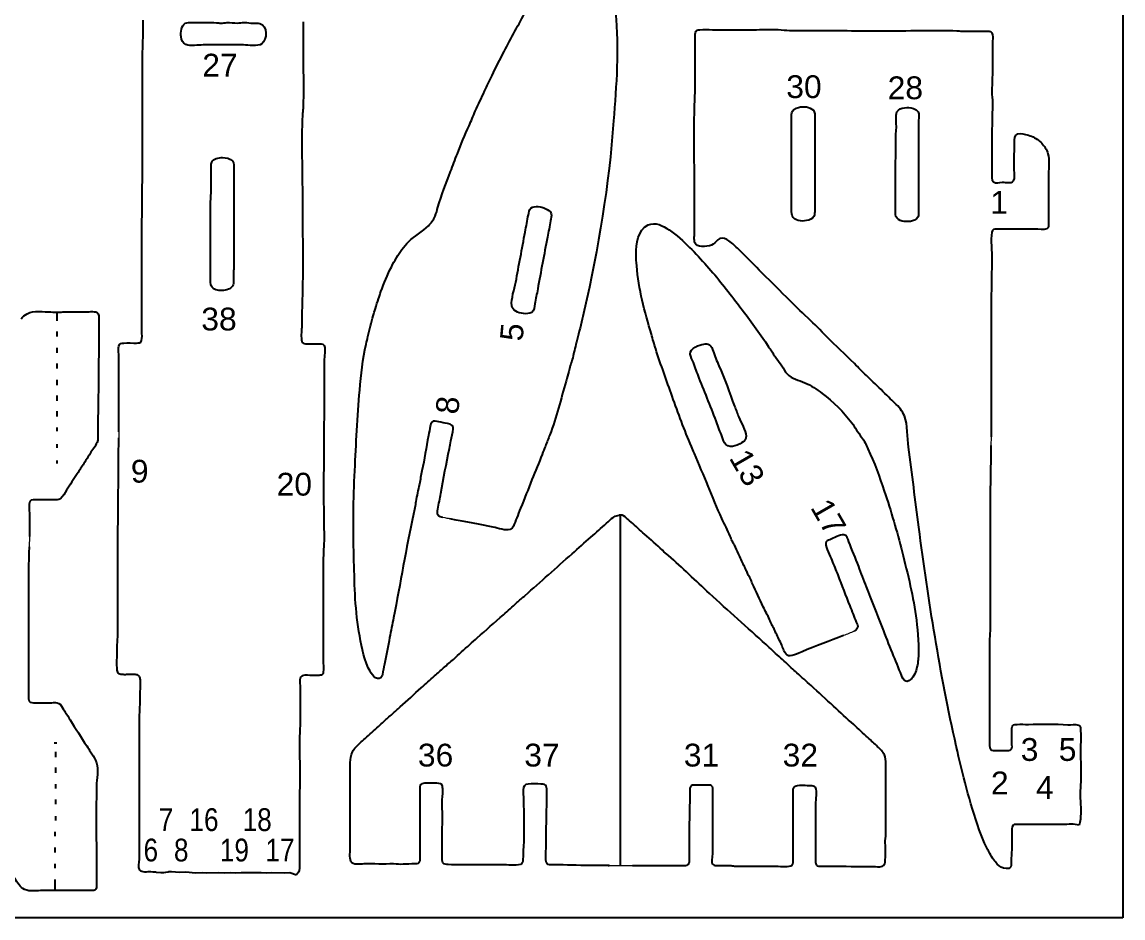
# Model space of a CAD drawing. Header units: millimetres. Extents: x 0 to 300, y 0 to 230.
# Drawn here: x 155.1 to 300, y 0 to 117.9 of the extents above; entities that cross this region are included whole.
import ezdxf
from ezdxf.enums import TextEntityAlignment as Align

# ---------------------------------------------------------------- set-up
doc = ezdxf.new("R2010")
doc.units = ezdxf.units.MM
doc.layers.add('Cut', color=7, linetype='Continuous', true_color=0xffffff)
for name, color, linetype, lineweight, true_color in [('Linen', 2, 'Continuous', 25, 0xffff00), ('Stege', 5, 'Continuous', 20, 0x0000ff), ('Text', 1, 'Continuous', 25, 0xff0000)]:
    doc.layers.add(name, color=color, linetype=linetype, lineweight=lineweight, true_color=true_color)
doc.styles.add('textstyle40', font='')
doc.styles.add('textstyle41', font='')
doc.styles.add('textstyle42', font='')
doc.styles.add('textstyle43', font='')
doc.styles.add('textstyle45', font='')
doc.styles.add('textstyle48', font='')
doc.styles.add('textstyle50', font='')
doc.styles.add('textstyle51', font='')
doc.styles.add('textstyle53', font='')
doc.styles.add('textstyle58', font='')
doc.styles.add('textstyle60', font='')
doc.styles.add('textstyle61', font='')
doc.styles.add('textstyle62', font='')
doc.styles.add('textstyle63', font='')
doc.styles.add('textstyle64', font='')
doc.styles.add('textstyle65', font='')
doc.styles.add('textstyle66', font='')
doc.styles.add('textstyle67', font='')
doc.styles.add('textstyle72', font='')
doc.styles.add('textstyle73', font='')
doc.styles.add('textstyle74', font='')
doc.styles.add('textstyle75', font='')
doc.styles.add('textstyle76', font='')
doc.styles.add('textstyle77', font='')
doc.styles.add('textstyle78', font='')
doc.styles.add('textstyle79', font='')
doc.styles.get('textstyle40').set_extended_font_data('Arial Narrow')
doc.styles.get('textstyle41').set_extended_font_data('Arial Narrow')
doc.styles.get('textstyle42').set_extended_font_data('Arial Narrow')
doc.styles.get('textstyle43').set_extended_font_data('Arial Narrow')
doc.styles.get('textstyle45').set_extended_font_data('Arial')
doc.styles.get('textstyle48').set_extended_font_data('Arial Narrow')
doc.styles.get('textstyle50').set_extended_font_data('Arial Narrow')
doc.styles.get('textstyle51').set_extended_font_data('Arial Narrow')
doc.styles.get('textstyle53').set_extended_font_data('Arial')
doc.styles.get('textstyle58').set_extended_font_data('Arial')
doc.styles.get('textstyle60').set_extended_font_data('Arial')
doc.styles.get('textstyle61').set_extended_font_data('Arial')
doc.styles.get('textstyle62').set_extended_font_data('Arial')
doc.styles.get('textstyle63').set_extended_font_data('Arial')
doc.styles.get('textstyle64').set_extended_font_data('Arial')
doc.styles.get('textstyle65').set_extended_font_data('Arial')
doc.styles.get('textstyle66').set_extended_font_data('Arial')
doc.styles.get('textstyle67').set_extended_font_data('Arial')
doc.styles.get('textstyle72').set_extended_font_data('Arial')
doc.styles.get('textstyle73').set_extended_font_data('Arial')
doc.styles.get('textstyle74').set_extended_font_data('Arial')
doc.styles.get('textstyle75').set_extended_font_data('Arial')
doc.styles.get('textstyle76').set_extended_font_data('Arial')
doc.styles.get('textstyle77').set_extended_font_data('Arial')
doc.styles.get('textstyle78').set_extended_font_data('Arial')
doc.styles.get('textstyle79').set_extended_font_data('Arial')

msp = doc.modelspace()

# ---------------------------------------------------------------- linework, layer by layer
at = {"layer": 'Cut'}
for p, q in [((300, 230), (300, 0)), ((233.83, 53.08), (233.84, 6.81)), ((272.03, 31.37), (271.8, 31.22)), ((300, 0), (0, 0))]:
    msp.add_line(p, q, dxfattribs=at)
for points in [[(177.47, 117.83), (179.24, 117.83)], [(192.12, 117.93), (192.12, 113.11)], [(245.98, 116.89), (251.78, 116.89)], [(184.25, 114.88), (178.95, 114.88)], [(170.98, 103.58), (170.98, 112.42)], [(256.4, 93.49), (256.4, 95.76), (256.4, 103.32), (256.4, 105.29)], [(259.44, 104.99), (259.44, 102.73)], [(273.11, 104.99), (273.11, 102.83), (273.11, 95.17)], [(282.74, 101.55), (282.74, 98.02)], [(182.98, 98.56), (182.98, 96.3), (182.98, 91.09)], [(290.21, 97.92), (290.21, 93)], [(243.62, 90.15), (243.62, 94.18)], [(270.06, 93.4), (270.06, 95.56)], [(179.93, 84.11), (179.93, 86.28), (179.93, 93.45)], [(170.89, 77.23), (170.89, 79.59), (170.89, 88.73)], [(165.21, 78.66), (165.21, 75.72)], [(167.84, 63.96), (167.84, 72.02), (167.84, 74.19)], [(194.87, 73.01), (194.87, 68.19)], [(282.54, 55.46), (282.54, 45.14)], [(159.23, 55.02), (157.17, 55.02)], [(167.74, 43.32), (167.74, 48.24)], [(194.77, 47.35), (194.77, 36.93)], [(282.44, 36.39), (282.44, 26.66), (282.44, 23.32)], [(198.32, 9.37), (198.32, 13.89), (198.32, 19)], [(268.79, 14.38), (268.79, 19.1)], [(245.99, 16.55), (245.99, 14.97), (245.99, 9.37)], [(207.46, 15.27), (207.46, 9.37)], [(256.6, 9.08), (256.6, 15.47)], [(259.55, 14.97), (259.55, 9.47)], [(191.63, 12.07), (191.63, 8.14)], [(291.98, 12.31), (287.75, 12.31)], [(175.31, 6.07), (175.8, 6.02), (176.68, 6.07), (177.96, 5.96), (178.85, 5.97), (179.44, 5.96), (181.01, 5.97), (181.8, 5.96), (182.58, 5.97), (183.27, 5.96), (183.96, 5.97), (184.84, 5.97), (186.61, 5.97), (187.3, 5.96), (187.89, 5.97), (189.66, 5.96), (190.35, 5.97), (191.23, 5.68)], [(218.27, 7.01), (212.96, 7.01)], [(235.44, 6.91), (240.68, 6.91)]]:
    msp.add_lwpolyline(points, dxfattribs=at)
for points in [[(218.56, 114.03), (219.48, 115.8), (220.46, 117.57), (221.45, 119.33)], [(233.21, 119.1), (233.71, 114.43), (233.32, 109.56), (232.97, 104.89)], [(170.98, 112.42), (170.98, 114.33), (171.08, 116.22), (171.08, 118.12)], [(176.06, 115.96), (175.96, 116.51), (176.06, 117.43), (176.6, 117.73)], [(176.6, 117.73), (176.85, 117.87), (177.19, 117.83), (177.47, 117.83)], [(179.24, 117.83), (179.71, 117.83), (180.26, 117.85), (180.71, 117.81)], [(180.71, 117.81), (180.92, 117.79), (181.1, 117.75), (181.3, 117.74)], [(181.3, 117.74), (181.57, 117.73), (181.82, 117.8), (182.09, 117.82)], [(182.09, 117.82), (182.56, 117.85), (183, 117.76), (183.47, 117.76)], [(183.47, 117.76), (183.76, 117.76), (184.05, 117.83), (184.35, 117.83)], [(184.35, 117.83), (184.88, 117.83), (185.08, 117.74), (185.53, 117.73)], [(185.53, 117.73), (185.79, 117.72), (186.15, 117.77), (186.41, 117.7)], [(186.41, 117.7), (187.45, 117.43), (187.4, 115.6), (186.68, 115.04)], [(176.69, 114.94), (176.26, 115.1), (176.13, 115.55), (176.06, 115.96)], [(243.72, 115.22), (243.72, 115.57), (243.58, 116.56), (243.87, 116.79)], [(243.87, 116.79), (244, 116.88), (244.15, 116.88), (244.31, 116.89)], [(244.31, 116.89), (244.84, 116.91), (245.43, 116.89), (245.98, 116.89)], [(251.78, 116.89), (252.82, 116.89), (253.99, 116.97), (255.02, 116.87)], [(255.02, 116.87), (255.54, 116.82), (255.99, 116.79), (256.49, 116.79)], [(256.49, 116.79), (256.97, 116.79), (257.43, 116.79), (257.87, 116.79)], [(257.87, 116.79), (258.22, 116.79), (258.51, 116.79), (258.85, 116.79)], [(258.85, 116.79), (259.12, 116.79), (259.37, 116.79), (259.64, 116.79)], [(259.64, 116.79), (262.72, 116.79), (265.81, 116.72), (268.88, 116.72)], [(268.88, 116.72), (270.57, 116.72), (272.29, 116.79), (273.99, 116.79)], [(273.99, 116.79), (275.33, 116.79), (276.8, 116.78), (278.12, 116.75)], [(278.12, 116.75), (278.36, 116.74), (278.56, 116.7), (278.81, 116.69)], [(278.81, 116.69), (279.08, 116.69), (279.33, 116.69), (279.59, 116.69)], [(279.59, 116.69), (279.92, 116.69), (280.25, 116.69), (280.58, 116.69)], [(280.58, 116.69), (280.91, 116.69), (281.16, 116.69), (281.46, 116.69)], [(281.46, 116.69), (281.71, 116.69), (282, 116.71), (282.25, 116.69)], [(282.25, 116.69), (282.43, 116.67), (282.61, 116.65), (282.74, 116.46)], [(282.74, 116.46), (282.94, 116.16), (282.84, 115.8), (282.84, 115.41)], [(178.95, 114.88), (178.29, 114.88), (177.3, 114.7), (176.69, 114.94)], [(186.68, 115.04), (186.16, 114.63), (184.88, 114.88), (184.25, 114.88)], [(243.72, 110.6), (243.72, 112.14), (243.72, 113.68), (243.72, 115.22)], [(282.84, 115.41), (282.84, 114.4), (282.84, 113.34), (282.84, 112.37)], [(192.12, 113.11), (192.12, 110.92), (192.21, 108.7), (192.11, 106.52)], [(216.97, 110.85), (217.47, 111.9), (218.02, 112.98), (218.56, 114.03)], [(282.84, 112.37), (282.84, 111.19), (282.77, 109.91), (282.74, 108.73)], [(215.99, 108.78), (216.3, 109.49), (216.65, 110.16), (216.97, 110.85)], [(243.72, 109.71), (243.72, 110.01), (243.72, 110.3), (243.72, 110.6)], [(214.77, 106.17), (215.16, 107.06), (215.59, 107.91), (215.99, 108.78)], [(243.62, 106.67), (243.65, 107.69), (243.71, 108.7), (243.72, 109.71)], [(282.74, 108.73), (282.73, 108.23), (282.84, 107.75), (282.83, 107.26)], [(282.83, 107.26), (282.79, 105.36), (282.74, 103.46), (282.74, 101.55)], [(192.11, 106.52), (192.1, 106.23), (192.04, 105.94), (192.02, 105.64)], [(213.94, 104.23), (214.23, 104.87), (214.48, 105.52), (214.77, 106.17)], [(243.62, 94.18), (243.62, 98.34), (243.52, 102.51), (243.62, 106.67)], [(256.4, 105.29), (256.4, 105.57), (256.35, 105.91), (256.5, 106.16)], [(256.5, 106.16), (256.7, 106.51), (257.2, 106.65), (257.58, 106.72)], [(257.58, 106.72), (258.14, 106.82), (259.14, 106.69), (259.38, 106.07)], [(259.38, 106.07), (259.51, 105.76), (259.44, 105.33), (259.44, 104.99)], [(270.16, 105.19), (270.16, 105.48), (270.12, 105.81), (270.26, 106.07)], [(270.26, 106.07), (270.45, 106.43), (270.86, 106.55), (271.24, 106.62)], [(271.24, 106.62), (271.64, 106.69), (272.03, 106.65), (272.42, 106.52)], [(272.42, 106.52), (272.67, 106.44), (272.93, 106.32), (273.05, 106.06)], [(273.05, 106.06), (273.18, 105.75), (273.11, 105.32), (273.11, 104.99)], [(192.02, 105.64), (191.86, 101.99), (192.02, 98.29), (192.02, 94.63)], [(232.97, 104.89), (232.35, 96.51), (230.98, 88.12), (229.1, 79.95)], [(270.13, 103.23), (270.21, 103.87), (270.16, 104.54), (270.16, 105.19)], [(170.98, 101.51), (170.98, 102.2), (170.98, 102.89), (170.98, 103.58)], [(212.41, 100.57), (212.89, 101.79), (213.39, 103.03), (213.94, 104.23)], [(270.13, 101.75), (270.15, 102.26), (270.07, 102.72), (270.13, 103.23)], [(285.73, 101.75), (285.74, 102.15), (285.62, 102.64), (285.88, 102.99)], [(285.88, 102.99), (286.16, 103.36), (286.78, 103.17), (287.16, 103.1)], [(287.16, 103.1), (287.73, 102.99), (288.26, 102.78), (288.73, 102.45)], [(170.98, 100.72), (170.98, 100.99), (170.98, 101.25), (170.98, 101.51)], [(259.44, 102.73), (259.44, 100.18), (259.44, 97.61), (259.44, 95.07)], [(270.06, 95.56), (270.06, 97.62), (270.08, 99.69), (270.13, 101.75)], [(285.69, 98.41), (285.69, 99.52), (285.69, 100.64), (285.73, 101.75)], [(288.73, 102.45), (289.16, 102.14), (289.49, 101.78), (289.76, 101.36)], [(170.89, 88.73), (170.89, 92.74), (170.98, 96.75), (170.98, 100.72)], [(180.09, 99.44), (180.29, 99.94), (181.02, 100.06), (181.5, 100.06)], [(181.5, 100.06), (181.93, 100.07), (182.53, 99.95), (182.82, 99.61)], [(211.96, 99.39), (212.11, 99.79), (212.25, 100.17), (212.41, 100.57)], [(289.76, 101.36), (289.92, 101.11), (290.04, 100.85), (290.12, 100.57)], [(290.12, 100.57), (290.34, 99.75), (290.21, 98.77), (290.21, 97.92)], [(180.03, 98.46), (180.03, 98.77), (179.97, 99.15), (180.09, 99.44)], [(182.82, 99.61), (183.04, 99.33), (182.98, 98.9), (182.98, 98.56)], [(211.51, 98.21), (211.66, 98.6), (211.81, 98.99), (211.96, 99.39)], [(180.03, 96.6), (180.03, 97.22), (180.03, 97.83), (180.03, 98.46)], [(209.85, 93.53), (210.32, 95.11), (210.93, 96.67), (211.51, 98.21)], [(282.74, 98.02), (282.74, 97.68), (282.65, 97.06), (282.97, 96.85)], [(285.59, 96.99), (285.83, 97.33), (285.69, 98), (285.69, 98.41)], [(179.93, 93.45), (179.93, 94.49), (180.02, 95.57), (180.03, 96.6)], [(282.97, 96.85), (283.31, 96.63), (283.72, 96.83), (284.11, 96.83)], [(284.11, 96.83), (284.38, 96.83), (284.64, 96.77), (284.9, 96.76)], [(284.9, 96.76), (285.14, 96.75), (285.42, 96.76), (285.59, 96.99)], [(192.02, 94.63), (192.02, 90.41), (192.12, 86.17), (192.02, 81.95)], [(259.44, 95.07), (259.44, 94.44), (259.45, 93.74), (259.44, 93.1)], [(273.11, 95.17), (273.11, 94.48), (273.11, 93.79), (273.11, 93.1)], [(209.48, 92.36), (209.66, 92.75), (209.73, 93.12), (209.85, 93.53)], [(221.75, 92.53), (221.81, 92.83), (221.84, 93.18), (222.09, 93.39)], [(222.09, 93.39), (222.57, 93.79), (223.47, 93.59), (223.98, 93.36)], [(223.98, 93.36), (224.29, 93.22), (224.67, 93.04), (224.76, 92.66)], [(256.47, 92.42), (256.34, 92.74), (256.4, 93.15), (256.4, 93.49)], [(259.44, 93.1), (259.44, 92.84), (259.44, 92.56), (259.31, 92.32)], [(270.13, 92.32), (270, 92.64), (270.06, 93.05), (270.06, 93.4)], [(273.11, 93.1), (273.11, 92.82), (273.14, 92.48), (273, 92.22)], [(290.21, 93), (290.21, 92.45), (290.22, 91.89), (290.21, 91.33)], [(208.61, 91.1), (208.97, 91.46), (209.26, 91.89), (209.48, 92.36)], [(221.33, 90.26), (221.47, 91.02), (221.6, 91.78), (221.75, 92.53)], [(224.66, 91.75), (224.55, 91.02), (224.4, 90.3), (224.26, 89.58)], [(224.76, 92.66), (224.82, 92.36), (224.71, 92.05), (224.66, 91.75)], [(237.5, 91.19), (238.46, 91.65), (239.47, 91.06), (240.28, 90.55)], [(258.36, 91.76), (257.71, 91.64), (256.75, 91.7), (256.47, 92.42)], [(259.31, 92.32), (259.13, 91.99), (258.73, 91.82), (258.36, 91.76)], [(272.02, 91.67), (271.41, 91.56), (270.4, 91.65), (270.13, 92.32)], [(273, 92.22), (272.81, 91.87), (272.4, 91.74), (272.02, 91.67)], [(290.21, 91.33), (290.2, 91.11), (290.22, 90.82), (289.98, 90.7)], [(182.98, 91.09), (182.98, 90.67), (182.98, 90.22), (182.98, 89.81)], [(205.99, 88.98), (206.8, 89.76), (207.81, 90.3), (208.61, 91.1)], [(220.1, 83.66), (220.49, 85.85), (220.92, 88.06), (221.33, 90.26)], [(235.93, 87.36), (235.99, 88.68), (236.1, 90.53), (237.5, 91.19)], [(240.28, 90.55), (241.27, 89.91), (242.14, 89.06), (242.97, 88.24)], [(243.78, 88.65), (243.47, 88.95), (243.62, 89.76), (243.62, 90.15)], [(282.75, 90.25), (282.57, 89.16), (282.75, 87.74), (282.74, 86.61)], [(283.33, 90.64), (283.02, 90.63), (282.81, 90.61), (282.75, 90.25)], [(284.02, 90.64), (283.79, 90.64), (283.55, 90.65), (283.33, 90.64)], [(284.7, 90.64), (284.47, 90.64), (284.25, 90.64), (284.02, 90.64)], [(285.49, 90.64), (285.23, 90.64), (284.97, 90.64), (284.7, 90.64)], [(288.44, 90.64), (287.46, 90.64), (286.47, 90.64), (285.49, 90.64)], [(289.98, 90.7), (289.58, 90.51), (288.88, 90.64), (288.44, 90.64)], [(182.98, 89.81), (182.98, 88.51), (182.98, 87.2), (182.98, 85.88)], [(204.39, 86.88), (204.83, 87.61), (205.37, 88.38), (205.99, 88.98)], [(224.26, 89.58), (223.83, 87.31), (223.4, 85.04), (222.98, 82.77)], [(246.07, 88.65), (245.59, 88.31), (244.23, 88.21), (243.78, 88.65)], [(246.96, 89.39), (246.58, 89.25), (246.39, 88.88), (246.07, 88.65)], [(248.14, 89.09), (247.8, 89.33), (247.38, 89.55), (246.96, 89.39)], [(249.42, 87.99), (249, 88.39), (248.62, 88.75), (248.14, 89.09)], [(236.01, 85.81), (235.97, 86.33), (235.91, 86.82), (235.93, 87.36)], [(242.97, 88.24), (243.77, 87.47), (244.5, 86.63), (245.24, 85.81)], [(252.13, 85.25), (251.24, 86.15), (250.33, 87.11), (249.42, 87.99)], [(182.98, 85.88), (182.98, 85.21), (182.94, 84.58), (182.96, 83.92)], [(202.35, 82.42), (202.75, 83.49), (203.23, 84.64), (203.72, 85.66)], [(203.72, 85.66), (203.93, 86.1), (204.14, 86.47), (204.39, 86.88)], [(237.94, 76.83), (237.08, 79.76), (236.24, 82.76), (236.01, 85.81)], [(245.24, 85.81), (246.67, 84.24), (247.96, 82.53), (249.26, 80.86)], [(282.74, 86.61), (282.71, 84.1), (282.64, 81.57), (282.64, 79.05)], [(180.04, 83.14), (179.89, 83.42), (179.93, 83.8), (179.93, 84.11)], [(255.71, 81.7), (254.51, 82.9), (253.31, 84.05), (252.13, 85.25)], [(181.4, 82.55), (180.93, 82.54), (180.29, 82.7), (180.04, 83.14)], [(182.29, 82.73), (182.03, 82.62), (181.68, 82.56), (181.4, 82.55)], [(182.8, 83.14), (182.67, 82.94), (182.5, 82.81), (182.29, 82.73)], [(182.96, 83.92), (182.97, 83.64), (182.96, 83.37), (182.8, 83.14)], [(219.57, 80.57), (219.46, 81.51), (219.93, 82.72), (220.1, 83.66)], [(222.98, 82.77), (222.87, 82.12), (222.71, 81.46), (222.62, 80.81)], [(192.02, 81.95), (191.98, 80.54), (191.92, 79.14), (191.92, 77.72)], [(201.62, 80.2), (201.75, 80.64), (201.89, 81.05), (202.04, 81.47)], [(202.04, 81.47), (202.15, 81.79), (202.23, 82.1), (202.35, 82.42)], [(258.56, 78.93), (257.59, 79.83), (256.65, 80.77), (255.71, 81.7)], [(155.79, 79.51), (156.65, 79.97), (157.99, 79.75), (158.93, 79.74)], [(158.93, 79.74), (159.24, 79.74), (159.53, 79.71), (159.82, 79.71)], [(159.82, 79.71), (160.06, 79.72), (160.24, 79.74), (160.5, 79.74)], [(160.5, 79.74), (161.4, 79.75), (162.43, 79.74), (163.35, 79.74)], [(163.35, 79.74), (163.81, 79.74), (164.57, 79.89), (164.99, 79.68)], [(201.34, 79.25), (201.43, 79.57), (201.53, 79.87), (201.62, 80.2)], [(220.09, 79.84), (219.79, 80), (219.61, 80.23), (219.57, 80.57)], [(222.19, 79.69), (221.64, 79.35), (220.61, 79.55), (220.09, 79.84)], [(222.62, 80.81), (222.56, 80.41), (222.56, 79.93), (222.19, 79.69)], [(229.1, 79.95), (228.86, 78.9), (228.62, 77.87), (228.36, 76.83)], [(249.26, 80.86), (250.49, 79.28), (251.66, 77.64), (252.83, 76)], [(155.02, 78.86), (155.25, 79.11), (155.49, 79.34), (155.79, 79.51)], [(164.99, 79.68), (165.31, 79.52), (165.21, 78.96), (165.21, 78.66)], [(200.64, 76.53), (200.85, 77.44), (201.08, 78.37), (201.34, 79.25)], [(261.02, 76.49), (260.2, 77.31), (259.41, 78.15), (258.56, 78.93)], [(282.64, 79.05), (282.64, 74.77), (282.64, 70.44), (282.64, 66.17)], [(170.85, 75.97), (170.97, 76.36), (170.89, 76.77), (170.89, 77.23)], [(191.92, 77.72), (191.92, 77.16), (191.79, 76.41), (191.95, 75.87)], [(228.36, 76.83), (228.3, 76.58), (228.22, 76.35), (228.16, 76.1)], [(238.51, 74.89), (238.31, 75.53), (238.13, 76.17), (237.94, 76.83)], [(165.21, 75.72), (165.21, 72.61), (165.18, 69.5), (165.12, 66.4)], [(167.87, 75.26), (167.97, 75.63), (168.2, 75.64), (168.53, 75.66)], [(168.53, 75.66), (168.96, 75.68), (169.77, 75.65), (170.2, 75.66)], [(170.2, 75.66), (170.48, 75.67), (170.76, 75.64), (170.85, 75.97)], [(191.95, 75.87), (192.04, 75.56), (192.34, 75.57), (192.61, 75.56)], [(192.61, 75.56), (193.1, 75.55), (193.69, 75.57), (194.18, 75.56)], [(194.18, 75.56), (194.6, 75.55), (194.88, 75.54), (194.95, 75.07)], [(199.56, 69.46), (199.74, 71.47), (199.9, 73.54), (200.4, 75.49)], [(200.4, 75.49), (200.49, 75.84), (200.56, 76.19), (200.64, 76.53)], [(228.01, 75.47), (227.91, 75.12), (227.83, 74.78), (227.74, 74.43)], [(228.16, 76.1), (228.11, 75.88), (228.07, 75.68), (228.01, 75.47)], [(243.06, 74.2), (243, 74.99), (244.23, 75.44), (244.84, 75.52)], [(244.84, 75.52), (245.09, 75.55), (245.35, 75.55), (245.57, 75.42)], [(245.57, 75.42), (245.87, 75.25), (245.95, 74.89), (246.07, 74.59)], [(252.83, 76), (253.02, 75.73), (253.16, 75.43), (253.35, 75.17)], [(264.65, 72.95), (263.48, 74.12), (262.19, 75.31), (261.02, 76.49)], [(167.84, 74.19), (167.84, 74.56), (167.78, 74.93), (167.87, 75.26)], [(194.95, 75.07), (195.04, 74.5), (194.87, 73.64), (194.87, 73.01)], [(227.74, 74.43), (227.67, 74.1), (227.62, 73.8), (227.52, 73.49)], [(240.68, 68.65), (239.95, 70.72), (239.17, 72.8), (238.51, 74.89)], [(243.47, 73.09), (243.34, 73.43), (243.09, 73.83), (243.06, 74.2)], [(246.07, 74.59), (246.31, 73.94), (246.55, 73.3), (246.83, 72.65)], [(253.35, 75.17), (253.49, 74.97), (253.63, 74.82), (253.76, 74.61)], [(253.76, 74.61), (253.87, 74.44), (253.95, 74.28), (254.07, 74.11)], [(254.07, 74.11), (254.18, 73.93), (254.31, 73.8), (254.42, 73.63)], [(227.27, 72.65), (227.21, 72.39), (227.16, 72.17), (227.09, 71.91)], [(227.52, 73.49), (227.43, 73.2), (227.34, 72.94), (227.27, 72.65)], [(244.23, 71.04), (243.96, 71.72), (243.73, 72.41), (243.47, 73.09)], [(246.83, 72.65), (247.58, 70.94), (248.23, 69.11), (248.88, 67.36)], [(254.42, 73.63), (254.64, 73.33), (254.89, 72.98), (255.11, 72.66)], [(255.11, 72.66), (255.35, 72.31), (255.5, 71.9), (255.8, 71.59)], [(266.23, 71.38), (265.68, 71.92), (265.18, 72.42), (264.65, 72.95)], [(227.09, 71.91), (226.97, 71.49), (226.84, 71.08), (226.72, 70.65)], [(246.6, 65.03), (245.84, 67.04), (245.04, 69.05), (244.23, 71.04)], [(255.8, 71.59), (256.41, 70.93), (257.36, 70.78), (258.14, 70.44)], [(267.14, 70.51), (266.83, 70.8), (266.53, 71.08), (266.23, 71.38)], [(226.72, 70.65), (226.04, 68.29), (225.45, 65.88), (224.58, 63.59)], [(258.14, 70.44), (258.94, 70.1), (259.7, 69.55), (260.41, 69.03)], [(269.17, 68.53), (268.5, 69.21), (267.84, 69.87), (267.14, 70.51)], [(194.87, 68.19), (194.87, 62.27), (194.73, 56.3), (194.87, 50.4)], [(198.91, 58.86), (199.09, 62.39), (199.24, 65.93), (199.56, 69.46)], [(243.21, 62.05), (242.29, 64.21), (241.47, 66.42), (240.68, 68.65)], [(260.41, 69.03), (261.89, 67.94), (263.21, 66.62), (264.31, 65.15)], [(270.72, 66.96), (270.26, 67.54), (269.7, 68), (269.17, 68.53)], [(248.88, 67.36), (249.06, 66.86), (249.27, 66.38), (249.45, 65.88)], [(271.24, 66.07), (271.12, 66.4), (270.93, 66.68), (270.72, 66.96)], [(165.12, 66.4), (165.1, 65.55), (165.11, 64.7), (165.11, 63.85)], [(209.04, 65.26), (208.89, 65.11), (208.88, 64.91), (208.84, 64.7)], [(209.97, 65.28), (209.68, 65.34), (209.24, 65.47), (209.04, 65.26)], [(211.1, 65.07), (210.75, 65.13), (210.32, 65.21), (209.97, 65.28)], [(249.45, 65.88), (249.73, 65.13), (250.37, 64.19), (250.41, 63.38)], [(271.77, 61.94), (271.59, 63.25), (271.71, 64.84), (271.24, 66.07)], [(282.64, 66.17), (282.64, 65.87), (282.64, 65.59), (282.64, 65.29)], [(282.64, 65.29), (282.64, 64.55), (282.64, 63.85), (282.65, 63.32)], [(165.11, 63.85), (165.11, 63.42), (165.17, 62.97), (164.99, 62.57)], [(208.84, 64.7), (208.77, 64.31), (208.69, 63.87), (208.61, 63.47)], [(211.74, 64.79), (211.58, 64.99), (211.34, 65.03), (211.1, 65.07)], [(211.56, 62.79), (211.64, 63.26), (211.84, 63.87), (211.86, 64.34)], [(211.86, 64.34), (211.87, 64.5), (211.86, 64.66), (211.74, 64.79)], [(247.34, 63.07), (247.09, 63.71), (246.84, 64.38), (246.6, 65.03)], [(264.31, 65.15), (264.76, 64.56), (265.15, 63.86), (265.59, 63.28)], [(164.99, 62.57), (164.76, 62.06), (164.38, 61.59), (164.08, 61.1)], [(167.74, 48.24), (167.74, 53.48), (167.84, 58.72), (167.84, 63.19)], [(208.61, 63.47), (208.29, 61.93), (208.09, 60.34), (207.74, 58.82)], [(211.37, 61.76), (211.45, 62.11), (211.5, 62.44), (211.56, 62.79)], [(224.58, 63.59), (224.38, 63.07), (224.19, 62.59), (223.99, 62.08)], [(247.99, 62.13), (247.61, 62.28), (247.48, 62.73), (247.34, 63.07)], [(250.41, 63.38), (250.44, 62.78), (249.7, 62.43), (249.22, 62.23)], [(265.59, 63.28), (265.96, 62.8), (266.17, 62.27), (266.43, 61.73)], [(164.08, 61.1), (163.81, 60.67), (163.53, 60.25), (163.27, 59.82)], [(210.23, 55.87), (210.6, 57.83), (210.95, 59.81), (211.37, 61.76)], [(223.57, 61.01), (223.15, 59.91), (222.65, 58.79), (222.23, 57.68)], [(223.99, 62.08), (223.84, 61.72), (223.71, 61.38), (223.57, 61.01)], [(243.6, 61.14), (243.47, 61.45), (243.34, 61.75), (243.21, 62.05)], [(247.22, 52.56), (245.93, 55.37), (244.85, 58.29), (243.6, 61.14)], [(249.22, 62.23), (248.85, 62.07), (248.38, 61.97), (247.99, 62.13)], [(266.43, 61.73), (267.31, 59.93), (267.95, 58.06), (268.59, 56.16)], [(273.13, 51.43), (272.67, 54.93), (272.25, 58.44), (271.77, 61.94)], [(282.61, 62.17), (282.64, 60.58), (282.54, 58.01), (282.54, 55.46)], [(163.27, 59.82), (162.97, 59.34), (162.69, 58.94), (162.37, 58.45)], [(162.37, 58.45), (161.9, 57.72), (161.44, 57.03), (160.96, 56.29)], [(198.79, 47.56), (198.69, 51.32), (198.72, 55.11), (198.91, 58.86)], [(207.74, 58.82), (207.61, 58.24), (207.54, 57.64), (207.41, 57.07)], [(207.41, 57.07), (207.24, 56.32), (207.08, 55.55), (206.95, 54.79)], [(222.23, 57.68), (221.74, 56.42), (221.23, 55.17), (220.73, 53.93)], [(157.17, 55.02), (156.87, 55.02), (156.31, 55.11), (156.15, 54.79)], [(160.18, 55.17), (159.91, 54.97), (159.55, 55.02), (159.23, 55.02)], [(160.96, 56.29), (160.73, 55.93), (160.52, 55.43), (160.18, 55.17)], [(209.85, 53.8), (209.97, 54.48), (210.11, 55.19), (210.23, 55.87)], [(268.59, 56.16), (269.48, 53.54), (270.25, 50.88), (270.93, 48.2)], [(156.15, 54.79), (155.95, 54.39), (156.09, 53.69), (156.09, 53.25)], [(206.95, 54.79), (206.85, 54.24), (206.77, 53.68), (206.65, 53.14)], [(209.87, 53.02), (209.73, 53.24), (209.81, 53.55), (209.85, 53.8)], [(220.73, 53.93), (220.56, 53.49), (220.39, 53.08), (220.22, 52.64)], [(156.09, 53.25), (156.09, 52.04), (156.14, 50.82), (156.1, 50.18)], [(206.65, 53.14), (205.63, 48.63), (204.93, 44.02), (204.01, 39.5)], [(210.49, 52.7), (210.24, 52.75), (210, 52.79), (209.87, 53.02)], [(217.1, 51.43), (215.43, 51.75), (213.71, 52.09), (211.43, 52.51)], [(220.22, 52.64), (220.09, 52.3), (219.94, 51.88), (219.78, 51.57)], [(232.03, 51.94), (232.28, 52.17), (232.68, 52.55), (232.91, 52.71)], [(232.91, 52.71), (233.28, 52.96), (233.47, 52.97), (233.7, 53.01)], [(234.49, 52.79), (234.17, 53.03), (234.04, 53.05), (233.7, 53.01)], [(235.27, 52.09), (235, 52.32), (234.74, 52.59), (234.49, 52.79)], [(248.31, 50.24), (247.99, 51.04), (247.57, 51.8), (247.22, 52.56)], [(219.35, 51.13), (218.74, 50.91), (217.77, 51.3), (217.1, 51.43)], [(219.78, 51.57), (219.68, 51.37), (219.58, 51.21), (219.35, 51.13)], [(229.97, 50.12), (230.66, 50.72), (231.35, 51.31), (232.03, 51.94)], [(237.04, 50.5), (236.44, 51.02), (235.87, 51.57), (235.27, 52.09)], [(278.05, 22.63), (275.91, 32.11), (274.4, 41.79), (273.13, 51.43)], [(194.87, 50.4), (194.89, 49.39), (194.77, 48.37), (194.77, 47.35)], [(227.51, 47.93), (228.33, 48.65), (229.13, 49.4), (229.97, 50.12)], [(239.4, 48.38), (238.63, 49.09), (237.84, 49.81), (237.04, 50.5)], [(248.58, 49.6), (248.47, 49.81), (248.4, 50.02), (248.31, 50.24)], [(248.86, 49.08), (248.77, 49.26), (248.67, 49.41), (248.58, 49.6)], [(260.9, 49.3), (260.85, 48.65), (261.46, 47.68), (261.69, 47.07)], [(261.41, 49.77), (261.18, 49.68), (260.93, 49.59), (260.9, 49.3)], [(263.27, 50.43), (262.72, 50.44), (261.94, 50), (261.41, 49.77)], [(263.94, 49.5), (263.81, 49.84), (263.66, 50.41), (263.27, 50.43)], [(265.22, 46.27), (264.81, 47.34), (264.34, 48.43), (263.94, 49.5)], [(156.05, 48.82), (155.87, 44.7), (155.99, 39.74), (155.99, 34.8)], [(221.32, 42.44), (223.39, 44.23), (225.43, 46.11), (227.51, 47.93)], [(240.19, 47.68), (239.92, 47.91), (239.66, 48.14), (239.4, 48.38)], [(249.41, 47.93), (249.25, 48.27), (249.02, 48.75), (248.86, 49.08)], [(250.1, 46.39), (249.87, 46.9), (249.66, 47.42), (249.41, 47.93)], [(270.93, 48.2), (271.68, 45.23), (272.44, 42.24), (272.81, 39.19)], [(199.46, 37.7), (198.89, 40.94), (198.88, 44.28), (198.79, 47.56)], [(245.59, 42.7), (243.79, 44.38), (242.02, 46.07), (240.19, 47.68)], [(250.42, 45.78), (250.32, 46), (250.2, 46.18), (250.1, 46.39)], [(261.69, 47.07), (261.94, 46.41), (262.22, 45.79), (262.47, 45.14)], [(250.65, 45.23), (250.55, 45.42), (250.5, 45.59), (250.42, 45.78)], [(250.98, 44.63), (250.87, 44.85), (250.75, 45.02), (250.65, 45.23)], [(262.47, 45.14), (262.98, 43.77), (263.51, 42.41), (264.06, 41.06)], [(266.25, 43.57), (265.89, 44.46), (265.56, 45.37), (265.22, 46.27)], [(282.54, 45.14), (282.54, 44.68), (282.54, 44.2), (282.54, 43.76)], [(251.25, 43.99), (251.15, 44.21), (251.08, 44.41), (250.98, 44.63)], [(252.67, 40.95), (252.2, 41.99), (251.74, 42.98), (251.25, 43.99)], [(268.36, 38.21), (267.68, 40), (266.97, 41.79), (266.25, 43.57)], [(282.54, 43.76), (282.54, 43.26), (282.54, 42.79), (282.54, 42.29)], [(167.74, 42.14), (167.74, 42.52), (167.74, 42.93), (167.74, 43.32)], [(167.74, 41.36), (167.74, 41.63), (167.74, 41.88), (167.74, 42.14)], [(220.23, 41.5), (220.59, 41.82), (220.95, 42.13), (221.32, 42.44)], [(253.05, 35.97), (250.57, 38.22), (248.05, 40.41), (245.59, 42.7)], [(282.54, 42.29), (282.54, 41.95), (282.54, 41.71), (282.54, 41.4)], [(167.74, 38.02), (167.74, 39.12), (167.74, 40.24), (167.74, 41.36)], [(218.47, 39.9), (219.06, 40.41), (219.64, 40.96), (220.23, 41.5)], [(253.49, 39.27), (253.24, 39.84), (252.92, 40.4), (252.67, 40.95)], [(264.06, 41.06), (264.34, 40.35), (264.62, 39.64), (264.9, 38.93)], [(282.54, 40.81), (282.54, 40.3), (282.5, 39.66), (282.53, 39.14)], [(282.54, 41.4), (282.54, 41.18), (282.54, 41.01), (282.54, 40.81)], [(204.01, 39.5), (203.84, 38.66), (203.65, 37.76), (203.5, 36.91)], [(215.03, 36.86), (216.17, 37.87), (217.31, 38.9), (218.47, 39.9)], [(253.77, 38.64), (253.65, 38.86), (253.6, 39.04), (253.49, 39.27)], [(272.81, 39.19), (273.01, 37.51), (273.21, 35.67), (273.05, 33.99)], [(282.53, 39.14), (282.58, 38.25), (282.44, 37.29), (282.44, 36.39)], [(167.64, 35.26), (167.64, 36.19), (167.74, 37.1), (167.74, 38.02)], [(200.69, 32.93), (199.98, 34.45), (199.75, 36.06), (199.46, 37.7)], [(254.09, 38.03), (253.99, 38.27), (253.89, 38.41), (253.77, 38.64)], [(254.33, 37.48), (254.24, 37.67), (254.18, 37.85), (254.09, 38.03)], [(265.07, 38.2), (265.01, 37.96), (264.79, 37.85), (264.61, 37.75)], [(264.9, 38.93), (265, 38.67), (265.14, 38.45), (265.07, 38.2)], [(269.66, 34.87), (269.18, 35.98), (268.79, 37.09), (268.36, 38.21)], [(194.77, 36.93), (194.77, 35.79), (194.77, 34.64), (194.77, 33.49)], [(203.5, 36.91), (203.29, 35.74), (203.07, 34.57), (202.81, 33.4)], [(214.04, 35.98), (214.37, 36.27), (214.69, 36.57), (215.03, 36.86)], [(255.1, 35.89), (254.85, 36.45), (254.59, 36.95), (254.33, 37.48)], [(263.24, 37.17), (261.41, 36.48), (259.58, 35.78), (257.77, 35.04)], [(155.99, 34.8), (155.99, 33.23), (155.99, 31.66), (155.99, 30.09)], [(167.65, 32.61), (167.57, 33.45), (167.64, 34.41), (167.64, 35.26)], [(211.88, 34.03), (212.6, 34.7), (213.31, 35.34), (214.04, 35.98)], [(253.85, 35.22), (253.58, 35.47), (253.32, 35.72), (253.05, 35.97)], [(255.62, 33.62), (255.04, 34.13), (254.43, 34.68), (253.85, 35.22)], [(255.79, 34.6), (255.43, 34.94), (255.3, 35.45), (255.1, 35.89)], [(257.77, 35.04), (257.32, 34.86), (256.2, 34.21), (255.79, 34.6)], [(270.85, 31.93), (270.45, 32.9), (270.09, 33.91), (269.66, 34.87)], [(194.77, 33.49), (194.77, 33.15), (194.79, 32.69), (194.76, 32.41)], [(202.81, 33.4), (202.72, 32.96), (202.65, 32.5), (202.55, 32.06)], [(210.6, 32.92), (211.04, 33.29), (211.46, 33.65), (211.88, 34.03)], [(257.09, 32.24), (256.58, 32.7), (256.13, 33.17), (255.62, 33.62)], [(273.05, 33.99), (273.01, 33.65), (272.97, 33.33), (272.89, 33)], [(167.87, 32.14), (167.71, 32.25), (167.67, 32.42), (167.65, 32.61)], [(168.43, 32.02), (168.2, 32.03), (168.03, 32.03), (167.87, 32.14)], [(169.02, 32.02), (168.82, 32.02), (168.64, 32.01), (168.43, 32.02)], [(170, 32.02), (169.68, 32.03), (169.34, 32.02), (169.02, 32.02)], [(170.59, 31.79), (170.45, 32), (170.21, 32.01), (170, 32.02)], [(193, 31.92), (192.67, 31.92), (191.96, 32.05), (191.78, 31.69)], [(194.08, 31.92), (193.75, 31.92), (193.34, 31.92), (193, 31.92)], [(194.61, 32.02), (194.48, 31.91), (194.25, 31.93), (194.08, 31.92)], [(194.76, 32.41), (194.75, 32.29), (194.77, 32.15), (194.61, 32.02)], [(202.14, 31.52), (201.42, 31.42), (200.94, 32.39), (200.69, 32.93)], [(202.55, 32.06), (202.5, 31.81), (202.43, 31.57), (202.14, 31.52)], [(209.42, 31.85), (209.83, 32.21), (210.2, 32.57), (210.6, 32.92)], [(258.96, 30.57), (258.34, 31.12), (257.72, 31.69), (257.09, 32.24)], [(271.44, 31.14), (271.15, 31.18), (270.96, 31.66), (270.85, 31.93)], [(272.89, 33), (272.76, 32.43), (272.52, 31.73), (272.03, 31.37)], [(170.69, 31.33), (170.68, 31.5), (170.68, 31.65), (170.59, 31.79)], [(170.69, 30.25), (170.69, 30.59), (170.7, 31), (170.69, 31.33)], [(191.78, 31.69), (191.59, 31.29), (191.72, 30.59), (191.72, 30.15)], [(207.65, 30.28), (208.24, 30.8), (208.83, 31.33), (209.42, 31.85)], [(261.91, 27.87), (260.91, 28.77), (259.96, 29.69), (258.96, 30.57)], [(271.8, 31.22), (271.76, 31.2), (271.65, 31.11), (271.44, 31.14)], [(155.99, 29.11), (155.99, 28.92), (155.96, 28.73), (156.05, 28.55)], [(155.99, 30.09), (155.99, 29.78), (155.99, 29.42), (155.99, 29.11)], [(170.59, 26.12), (170.61, 27.5), (170.69, 28.87), (170.69, 30.25)], [(191.72, 30.15), (191.72, 28.9), (191.72, 27.56), (191.72, 26.32)], [(204.9, 27.78), (205.85, 28.61), (206.72, 29.45), (207.65, 30.28)], [(156.05, 28.55), (156.18, 28.29), (156.57, 28.33), (156.87, 28.33)], [(156.87, 28.33), (157.59, 28.32), (158.31, 28.33), (159.03, 28.33)], [(159.03, 28.33), (159.33, 28.33), (159.71, 28.39), (159.98, 28.23)], [(159.98, 28.23), (160.27, 28.05), (160.41, 27.72), (160.58, 27.44)], [(203.82, 26.83), (204.18, 27.14), (204.54, 27.46), (204.9, 27.78)], [(264.57, 25.45), (263.66, 26.25), (262.8, 27.06), (261.91, 27.87)], [(160.58, 27.44), (160.87, 26.98), (161.17, 26.53), (161.45, 26.07)], [(170.59, 16), (170.59, 19.37), (170.55, 22.75), (170.59, 26.12)], [(191.72, 26.32), (191.72, 25.05), (191.6, 23.67), (191.63, 22.39)], [(202.74, 25.86), (203.1, 26.18), (203.45, 26.5), (203.82, 26.83)], [(161.45, 26.07), (162.16, 24.93), (162.9, 23.77), (163.64, 22.64)], [(200.28, 23.62), (200.84, 24.16), (201.48, 24.7), (202.05, 25.21)], [(202.05, 25.21), (202.29, 25.42), (202.5, 25.65), (202.74, 25.86)], [(266.43, 23.73), (265.83, 24.29), (265.19, 24.9), (264.57, 25.45)], [(285.39, 24.59), (285.39, 24.81), (285.35, 25.14), (285.49, 25.32)], [(285.49, 25.32), (285.63, 25.49), (285.88, 25.47), (286.08, 25.48)], [(286.08, 25.48), (286.57, 25.49), (287.06, 25.48), (287.55, 25.48)], [(287.55, 25.48), (289.26, 25.48), (291.07, 25.57), (292.76, 25.42)], [(292.76, 25.42), (293.2, 25.39), (293.71, 25.58), (294.13, 25.39)], [(294.13, 25.39), (294.45, 25.24), (294.43, 24.9), (294.43, 24.59)], [(199.59, 23.01), (199.83, 23.21), (200.06, 23.41), (200.28, 23.62)], [(267.71, 22.54), (267.28, 22.98), (266.88, 23.31), (266.43, 23.73)], [(282.44, 23.32), (282.44, 23), (282.33, 22.35), (282.6, 22.14)], [(285.39, 22.92), (285.39, 23.48), (285.39, 24.04), (285.39, 24.59)], [(294.43, 24.59), (294.44, 23.81), (294.43, 23.02), (294.43, 22.23)], [(163.64, 22.64), (163.82, 22.37), (163.97, 22.12), (164.13, 21.85)], [(164.13, 21.85), (164.35, 21.5), (164.63, 21.15), (164.8, 20.77)], [(191.63, 22.39), (191.71, 18.98), (191.63, 15.5), (191.63, 12.07)], [(198.32, 19), (198.32, 19.92), (198.21, 21), (198.59, 21.85)], [(198.59, 21.85), (198.81, 22.33), (199.22, 22.67), (199.59, 23.01)], [(268.6, 21.46), (268.4, 21.9), (268.04, 22.21), (267.71, 22.54)], [(281.07, 11.62), (279.83, 15.22), (278.9, 18.91), (278.05, 22.63)], [(282.6, 22.14), (282.77, 22.01), (283.03, 22.04), (283.23, 22.04)], [(283.23, 22.04), (283.68, 22.03), (284.16, 22.03), (284.61, 22.04)], [(284.61, 22.04), (284.83, 22.04), (285.13, 21.99), (285.29, 22.19)], [(285.29, 22.19), (285.44, 22.39), (285.39, 22.69), (285.39, 22.92)], [(294.43, 22.23), (294.43, 20.63), (294.44, 19.02), (294.43, 17.42)], [(164.8, 20.77), (165.22, 19.87), (165.01, 18.68), (164.93, 17.73)], [(268.79, 19.1), (268.79, 19.86), (268.91, 20.75), (268.6, 21.46)], [(164.93, 17.73), (164.89, 17.25), (164.94, 16.74), (164.92, 16.26)], [(207.61, 17.57), (207.45, 17.4), (207.46, 17.16), (207.46, 16.94)], [(208.24, 17.73), (208.02, 17.72), (207.78, 17.73), (207.61, 17.57)], [(209.72, 17.73), (209.28, 17.73), (208.68, 17.73), (208.24, 17.73)], [(210.45, 17.33), (210.37, 17.71), (210.05, 17.72), (209.72, 17.73)], [(221.71, 17.63), (220.82, 17.59), (221.12, 16.31), (221.12, 15.66)], [(223.38, 17.63), (222.87, 17.64), (222.23, 17.65), (221.71, 17.63)], [(224.01, 17.47), (223.84, 17.64), (223.62, 17.62), (223.38, 17.63)], [(224.17, 16.84), (224.16, 17.05), (224.18, 17.3), (224.01, 17.47)], [(243.04, 16.64), (243.04, 16.88), (242.98, 17.25), (243.2, 17.43)], [(243.2, 17.43), (243.36, 17.56), (243.63, 17.53), (243.82, 17.53)], [(243.82, 17.53), (244.31, 17.53), (244.81, 17.54), (245.3, 17.53)], [(245.3, 17.53), (245.53, 17.52), (245.81, 17.54), (245.93, 17.3)], [(256.6, 16.64), (256.61, 17), (256.61, 17.29), (257, 17.4)], [(257, 17.4), (257.45, 17.52), (258.36, 17.44), (258.86, 17.43)], [(258.86, 17.43), (259.09, 17.43), (259.37, 17.44), (259.49, 17.2)], [(294.43, 17.42), (294.43, 16.99), (294.33, 16.57), (294.35, 16.14)], [(164.92, 16.26), (164.8, 13.39), (164.92, 10.49), (164.92, 7.62)], [(170.59, 11.18), (170.59, 12.74), (170.59, 14.42), (170.59, 16)], [(207.46, 16.94), (207.45, 16.41), (207.46, 15.81), (207.46, 15.27)], [(210.41, 15.17), (210.39, 15.64), (210.5, 16.3), (210.49, 16.74)], [(210.49, 16.74), (210.48, 16.97), (210.49, 17.14), (210.45, 17.33)], [(224.17, 15.56), (224.17, 15.97), (224.17, 16.45), (224.17, 16.84)], [(243.04, 15.37), (243.05, 15.79), (243.04, 16.24), (243.04, 16.64)], [(245.93, 17.3), (246.03, 17.08), (245.99, 16.78), (245.99, 16.55)], [(256.6, 15.47), (256.6, 15.85), (256.6, 16.26), (256.6, 16.64)], [(259.49, 17.2), (259.76, 16.65), (259.55, 15.58), (259.55, 14.97)], [(294.35, 16.14), (294.39, 15.19), (294.52, 13.91), (294.39, 12.99)], [(210.41, 9.76), (210.41, 11.57), (210.47, 13.38), (210.41, 15.17)], [(221.12, 15.66), (221.12, 13.58), (221.25, 11.45), (221.11, 9.37)], [(224.08, 9.67), (224.08, 11.63), (224.17, 13.59), (224.17, 15.56)], [(242.94, 9.37), (242.94, 11.37), (242.99, 13.37), (243.04, 15.37)], [(268.79, 11.04), (268.8, 12.16), (268.79, 13.27), (268.79, 14.38)], [(281.43, 10.73), (281.3, 11.03), (281.17, 11.31), (281.07, 11.62)], [(285.55, 12.21), (285.31, 12.02), (285.39, 11.47), (285.39, 11.23)], [(286.18, 12.31), (285.98, 12.31), (285.72, 12.34), (285.55, 12.21)], [(287.75, 12.31), (287.23, 12.31), (286.7, 12.31), (286.18, 12.31)], [(294.24, 12.21), (293.56, 12.41), (292.88, 12.31), (291.98, 12.31)], [(294.39, 12.99), (294.35, 12.69), (294.31, 12.46), (294.24, 12.21)], [(170.59, 7.74), (170.6, 8.87), (170.59, 10.06), (170.59, 11.18)], [(268.71, 9.86), (268.68, 10.26), (268.79, 10.65), (268.79, 11.04)], [(281.79, 9.85), (281.65, 10.15), (281.56, 10.44), (281.43, 10.73)], [(285.39, 11.23), (285.39, 11.02), (285.39, 10.85), (285.39, 10.64)], [(285.39, 10.64), (285.39, 10.32), (285.4, 9.8), (285.39, 9.46)], [(198.4, 7.42), (198.16, 7.95), (198.32, 8.8), (198.32, 9.37)], [(207.46, 9.37), (207.46, 8.9), (207.46, 8.37), (207.46, 7.9)], [(210.41, 8), (210.4, 8.58), (210.41, 9.17), (210.41, 9.76)], [(221.11, 9.37), (221.07, 8.82), (221.07, 8.25), (221.03, 7.7)], [(224.07, 7.8), (224.06, 8.39), (224.08, 9.06), (224.08, 9.67)], [(242.94, 7.7), (242.94, 8.24), (242.94, 8.83), (242.94, 9.37)], [(245.99, 9.37), (245.99, 8.82), (245.95, 8.14), (245.91, 7.6)], [(256.6, 7.5), (256.61, 7.98), (256.6, 8.59), (256.6, 9.08)], [(259.55, 9.47), (259.55, 8.88), (259.55, 8.29), (259.55, 7.7)], [(268.72, 7.7), (268.81, 8.43), (268.76, 9.13), (268.71, 9.86)], [(282.12, 9.16), (282.01, 9.4), (281.89, 9.61), (281.79, 9.85)], [(282.47, 8.47), (282.35, 8.71), (282.24, 8.93), (282.12, 9.16)], [(285.39, 9.46), (285.37, 8.77), (285.29, 8.07), (285.29, 7.39)], [(164.92, 7.62), (164.92, 6.59), (164.92, 5.51), (164.92, 4.48)], [(170.63, 6.3), (170.37, 6.73), (170.58, 7.23), (170.59, 7.74)], [(191.63, 8.14), (191.63, 7.72), (191.64, 6.93), (191.62, 6.56)], [(200.09, 7.11), (199.63, 7.11), (198.63, 6.91), (198.4, 7.42)], [(207.36, 7.27), (207.22, 7.09), (206.96, 7.11), (206.77, 7.11)], [(207.46, 7.9), (207.46, 7.67), (207.49, 7.44), (207.36, 7.27)], [(210.51, 7.26), (210.36, 7.46), (210.41, 7.75), (210.41, 8)], [(211.19, 7.02), (210.96, 7.03), (210.66, 7.04), (210.51, 7.26)], [(221.03, 7.7), (221.01, 7.43), (221.02, 7.14), (220.71, 7.04)], [(224.23, 7.11), (224.04, 7.26), (224.07, 7.57), (224.07, 7.8)], [(242.78, 7.02), (242.98, 7.17), (242.94, 7.48), (242.94, 7.7)], [(245.91, 7.6), (245.89, 7.41), (245.87, 7.15), (246.05, 7.02)], [(256.29, 6.85), (256.63, 6.95), (256.6, 7.22), (256.6, 7.5)], [(259.55, 7.7), (259.55, 7.48), (259.5, 7.16), (259.65, 6.97)], [(268.59, 7.03), (268.71, 7.23), (268.69, 7.48), (268.72, 7.7)], [(282.98, 7.69), (282.79, 7.95), (282.63, 8.19), (282.47, 8.47)], [(283.44, 7.1), (283.27, 7.28), (283.13, 7.48), (282.98, 7.69)], [(285.29, 7.39), (285.29, 7.14), (285.34, 6.94), (285.23, 6.74)], [(172.07, 6.07), (171.6, 6.09), (170.87, 5.9), (170.63, 6.3)], [(172.77, 6.04), (172.57, 5.98), (172.47, 6.05), (172.07, 6.07)], [(172.77, 6.04), (173.81, 5.9), (173.91, 6.05), (174.35, 6.09)], [(174.35, 6.09), (174.47, 6.09), (174.37, 6.14), (175.31, 6.07)], [(191.62, 6.56), (191.6, 6.06), (191.42, 5.9), (191.23, 5.68)], [(204.02, 7.11), (202.71, 7.09), (201.4, 7.11), (200.09, 7.11)], [(205.29, 7.06), (204.88, 7.02), (204.44, 7.11), (204.02, 7.11)], [(206.77, 7.11), (206.32, 7.1), (205.76, 7.1), (205.29, 7.06)], [(212.96, 7.01), (212.38, 7.01), (211.76, 6.99), (211.19, 7.02)], [(220.71, 7.04), (220.03, 6.84), (219, 7.01), (218.27, 7.01)], [(224.85, 7.01), (224.63, 7.01), (224.4, 6.98), (224.23, 7.11)], [(226.33, 6.99), (225.85, 7.02), (225.33, 7.01), (224.85, 7.01)], [(230.95, 6.91), (229.41, 6.91), (227.86, 6.92), (226.33, 6.99)], [(232.26, 6.91), (232.67, 6.91), (231.91, 6.91), (230.95, 6.91)], [(240.68, 6.91), (241.17, 6.91), (241.66, 6.91), (242.15, 6.91)], [(242.15, 6.91), (242.36, 6.92), (242.61, 6.88), (242.78, 7.02)], [(246.05, 7.02), (246.22, 6.88), (246.45, 6.92), (246.68, 6.91)], [(246.68, 6.91), (247.26, 6.91), (247.88, 6.92), (248.44, 6.89)], [(248.44, 6.89), (248.65, 6.88), (248.83, 6.84), (249.03, 6.82)], [(249.03, 6.82), (249.45, 6.8), (249.89, 6.82), (250.31, 6.82)], [(250.31, 6.82), (251.55, 6.82), (252.8, 6.82), (254.05, 6.82)], [(254.05, 6.82), (254.75, 6.82), (255.7, 6.67), (256.29, 6.85)], [(259.65, 6.97), (259.79, 6.8), (260.04, 6.82), (260.24, 6.82)], [(260.24, 6.82), (260.7, 6.81), (261.16, 6.82), (261.62, 6.82)], [(261.62, 6.82), (263.36, 6.82), (265.09, 6.77), (266.82, 6.77)], [(266.82, 6.77), (267.21, 6.77), (267.62, 6.74), (268, 6.74)], [(268, 6.74), (268.24, 6.75), (268.46, 6.82), (268.59, 7.03)], [(284.61, 6.51), (284.17, 6.53), (283.74, 6.78), (283.44, 7.1)], [(285.23, 6.74), (285.12, 6.5), (284.82, 6.5), (284.61, 6.51)], [(155.21, 3.88), (154.74, 4.22), (154.38, 4.88), (154.07, 5.37)], [(164.92, 4.48), (164.92, 4.2), (164.95, 3.79), (164.69, 3.66)], [(157.56, 3.6), (156.83, 3.6), (155.83, 3.43), (155.21, 3.88)], [(158.83, 3.6), (158.44, 3.6), (157.96, 3.6), (157.56, 3.6)], [(159.42, 3.61), (159.21, 3.61), (159.04, 3.6), (158.83, 3.6)], [(160.11, 3.6), (159.87, 3.6), (159.66, 3.61), (159.42, 3.61)], [(162.56, 3.6), (161.77, 3.6), (160.89, 3.59), (160.11, 3.6)], [(164.13, 3.6), (163.63, 3.6), (163.07, 3.6), (162.56, 3.6)], [(164.69, 3.66), (164.51, 3.57), (164.36, 3.6), (164.13, 3.6)]]:
    msp.add_open_spline(points, degree=3, dxfattribs=at)
at = {"layer": 'Linen'}
for points in [[(159.72, 79.64), (159.72, 78.57)], [(159.72, 77.19), (159.72, 76.5)], [(159.72, 75.03), (159.72, 74.35)], [(159.72, 72.97), (159.72, 72.29)], [(159.72, 70.81), (159.72, 70.13)], [(159.72, 68.75), (159.72, 68.07)], [(159.72, 66.69), (159.72, 66.01)], [(159.72, 64.53), (159.72, 64.04)], [(159.72, 62.37), (159.72, 61.88)], [(159.72, 60.22), (159.72, 59.82)], [(159.33, 23.03), (159.72, 23.03)], [(159.52, 21.85), (159.52, 21.16)], [(159.52, 19.79), (159.52, 19.1)], [(159.52, 17.63), (159.52, 17.04)], [(159.52, 15.57), (159.52, 14.98)], [(159.52, 13.41), (159.52, 12.82)], [(159.42, 11.35), (159.42, 10.76)], [(159.42, 9.29), (159.42, 8.6)], [(159.42, 7.13), (159.42, 6.54)]]:
    msp.add_lwpolyline(points, dxfattribs=at)
msp.add_open_spline([(159.42, 5.07), (159.42, 4.44), (159.42, 4.16), (159.42, 3.7)], degree=3, dxfattribs=at)
at = {"layer": 'Stege'}
for p, q in [((167.84, 63.96), (167.84, 63.19)), ((282.65, 63.32), (282.61, 62.17)), ((156.1, 50.18), (156.05, 48.82)), ((232.26, 6.91), (235.44, 6.91))]:
    msp.add_line(p, q, dxfattribs=at)
for points in [[(211.43, 52.51), (211.18, 52.56), (210.97, 52.6), (210.49, 52.7)], [(264.61, 37.75), (264.21, 37.52), (263.67, 37.33), (263.24, 37.17)]]:
    msp.add_open_spline(points, degree=3, dxfattribs=at)

# ---------------------------------------------------------------- texts
at = {"layer": 'Text'}
for s, style, p in [('27', 'textstyle63', (181.17, 112.22)), ('30', 'textstyle74', (258.02, 109.39)), ('28', 'textstyle61', (271.36, 109.24)), ('1', 'textstyle60', (283.71, 94.17)), ('38', 'textstyle73', (181.04, 78.81)), ('9', 'textstyle75', (170.61, 58.79)), ('20', 'textstyle72', (190.95, 57.08)), ('3', 'textstyle65', (287.71, 22.17)), ('5', 'textstyle67', (292.71, 22.17)), ('36', 'textstyle77', (209.54, 21.43)), ('37', 'textstyle76', (223.54, 21.43)), ('31', 'textstyle79', (244.54, 21.43)), ('32', 'textstyle78', (257.54, 21.43)), ('2', 'textstyle62', (283.79, 17.77)), ('4', 'textstyle64', (289.71, 17.17)), ('7', 'textstyle51', (174.07, 12.94)), ('16', 'textstyle42', (179.07, 12.94)), ('18', 'textstyle40', (186.07, 12.94)), ('6', 'textstyle48', (172.07, 8.94)), ('8', 'textstyle50', (176.07, 8.94)), ('19', 'textstyle43', (183.07, 8.94)), ('17', 'textstyle41', (189.07, 8.94))]:
    msp.add_text(s, height=3, dxfattribs=dict(at, style=style)).set_placement(p, align=Align.MIDDLE_CENTER)
for s, rotation, style, p in [('5', 85, 'textstyle66', (219.59, 77.1)), ('8', 85, 'textstyle53', (211.13, 67.49)), ('13', 300, 'textstyle58', (250.56, 59.28)), ('17', 300, 'textstyle45', (261.26, 52.76))]:
    msp.add_text(s, height=3, rotation=rotation, dxfattribs=dict(at, style=style)).set_placement(p, align=Align.MIDDLE_CENTER)

doc.saveas('drawing.dxf')
